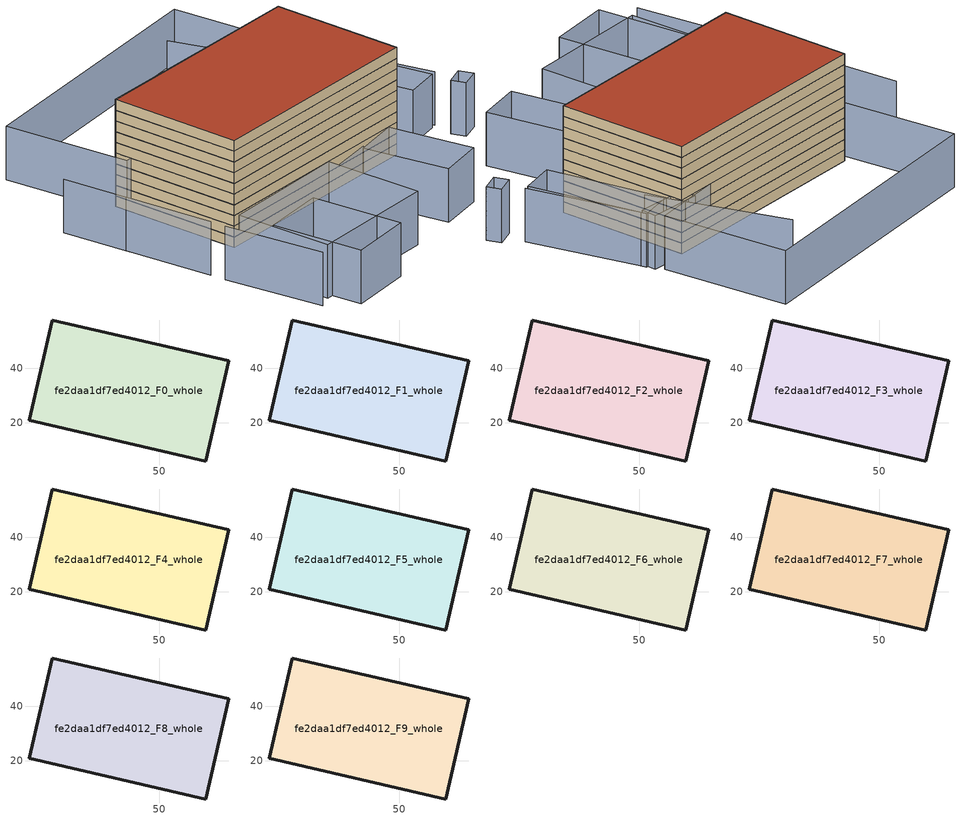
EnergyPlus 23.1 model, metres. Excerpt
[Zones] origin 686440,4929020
fe2daa1df7ed4012_F0_whole
 floor ground (EU_floor_Construction): 67.07,6.03 75.58,42.83 10.89,57.79 2.38,21 z0
 wall outside (EU_wall_Construction): 2.38,21 10.89,57.79 75.58,42.83 67.07,6.03 2.38,21 z0:3
fe2daa1df7ed4012_F1_whole
 floor to fe2daa1df7ed4012_F0_whole (EU_floor_Construction): 67.07,6.03 75.58,42.83 10.89,57.79 2.38,21 z3
 wall outside (EU_wall_Construction): 2.38,21 10.89,57.79 75.58,42.83 67.07,6.03 2.38,21 z3:6
fe2daa1df7ed4012_F2_whole
 floor to fe2daa1df7ed4012_F1_whole (EU_floor_Construction): 67.07,6.03 75.58,42.83 10.89,57.79 2.38,21 z6
 wall outside (EU_wall_Construction): 2.38,21 10.89,57.79 75.58,42.83 67.07,6.03 2.38,21 z6:9
fe2daa1df7ed4012_F3_whole
 floor to fe2daa1df7ed4012_F2_whole (EU_floor_Construction): 67.07,6.03 75.58,42.83 10.89,57.79 2.38,21 z9
 wall outside (EU_wall_Construction): 2.38,21 10.89,57.79 75.58,42.83 67.07,6.03 2.38,21 z9:12
fe2daa1df7ed4012_F4_whole
 floor to fe2daa1df7ed4012_F3_whole (EU_floor_Construction): 67.07,6.03 75.58,42.83 10.89,57.79 2.38,21 z12
 wall outside (EU_wall_Construction): 2.38,21 10.89,57.79 75.58,42.83 67.07,6.03 2.38,21 z12:15
fe2daa1df7ed4012_F5_whole
 floor to fe2daa1df7ed4012_F4_whole (EU_floor_Construction): 67.07,6.03 75.58,42.83 10.89,57.79 2.38,21 z15
 wall outside (EU_wall_Construction): 2.38,21 10.89,57.79 75.58,42.83 67.07,6.03 2.38,21 z15:18
fe2daa1df7ed4012_F6_whole
 floor to fe2daa1df7ed4012_F5_whole (EU_floor_Construction): 67.07,6.03 75.58,42.83 10.89,57.79 2.38,21 z18
 wall outside (EU_wall_Construction): 2.38,21 10.89,57.79 75.58,42.83 67.07,6.03 2.38,21 z18:21
fe2daa1df7ed4012_F7_whole
 floor to fe2daa1df7ed4012_F6_whole (EU_floor_Construction): 67.07,6.03 75.58,42.83 10.89,57.79 2.38,21 z21
 wall outside (EU_wall_Construction): 2.38,21 10.89,57.79 75.58,42.83 67.07,6.03 2.38,21 z21:24
fe2daa1df7ed4012_F8_whole
 floor to fe2daa1df7ed4012_F7_whole (EU_floor_Construction): 67.07,6.03 75.58,42.83 10.89,57.79 2.38,21 z24
 wall outside (EU_wall_Construction): 2.38,21 10.89,57.79 75.58,42.83 67.07,6.03 2.38,21 z24:27
fe2daa1df7ed4012_F9_whole
 floor to fe2daa1df7ed4012_F8_whole (EU_floor_Construction): 67.07,6.03 75.58,42.83 10.89,57.79 2.38,21 z27
 wall outside (EU_wall_Construction): 2.38,21 10.89,57.79 75.58,42.83 67.07,6.03 2.38,21 z27:30
 roof outside (EU_roof_Construction): 75.58,42.83 67.07,6.03 2.38,21 10.89,57.79 z30
shading: 28.73,4.07 40.48,3.02 / 85.86,4.31 86.02,37.55 / -14.71,15.53 -17.87,-12.82 / -10.6,44.82 -13.97,19.9 / -7.81,63.33 -10.72,43.95 / 76.51,32.98 73.63,72.49 / 37.96,-21.74 39.47,2.55 / 39.47,2.55 52.74,1.72 / 52.74,1.72 51.23,-22.57 / 51.23,-22.57 37.96,-21.74 / -12.81,-21.12 -9.26,4.75 / -9.26,4.75 9.04,2.24 / 9.04,2.24 5.49,-23.63 / 5.49,-23.63 -12.81,-21.12 / 83.7,-5.45 83.31,-1.23 / 83.31,-1.23 88.94,-0.71 / 88.94,-0.71 89.33,-4.93 / 89.33,-4.93 83.7,-5.45 / -7.76,14.9 29.03,7.18 / 29.03,7.18 23.34,-19.97 / 23.34,-19.97 -13.46,-12.25 / -13.46,-12.25 -7.76,14.9 / 86.1,37.99 84.48,4.37 / 84.48,4.37 74.16,4.87 / 74.16,4.87 75.78,38.49 / 75.78,38.49 86.1,37.99 / 71.9,44.78 86.2,40.44 / 86.2,40.44 84.88,36.1 / 84.88,36.1 70.59,40.45 / 70.59,40.45 71.9,44.78 / 13.03,88.97 90.24,78.29 / 90.24,78.29 85.29,42.53 / 85.29,42.53 8.08,53.22 / 8.08,53.22 13.03,88.97 z0:15
[Building]
EU S2 Campaign: North Axis=0; Terrain=City; Solar Distribution=FullExterior
[Site:Location]
Bologna: Latitude=44.5; Longitude=11.25; Time Zone=1; Elevation=37
[SizingPeriod:WeatherFileDays]
AnnualSizingPeriod: Begin Month=1; Begin Day of Month=1; End Month=12; End Day of Month=31; Day of Week for Start Day=Monday; Use Weather File Daylight Saving Period=No; Use Weather File Rain and Snow Indicators=No
[MATERIAL]
EU_InternalMass_Material: Roughness=MediumRough; Thickness=0.1; Conductivity=1; Density=1800; Specific Heat=900; Thermal Absorptance=0.9; Solar Absorptance=0.7; Visible Absorptance=0.7
[MATERIAL:NOMASS] Roughness=MediumRough; Thermal Absorptance=0.9; Solar Absorptance=0.7; Visible Absorptance=0.7
Name | Thermal Resistance
EU_wall_NoMass | 0.905828
EU_roof_NoMass | 0.37593
EU_floor_NoMass | 0.67114
[CONSTRUCTION]
EU_wall_Construction: EU_wall_NoMass
EU_roof_Construction: EU_roof_NoMass
EU_floor_Construction: EU_floor_NoMass
EU_InternalMass_Construction: EU_InternalMass_Material
[ZONE] Type=1; Multiplier=1; Ceiling Height=autocalculate; Volume=7523.28; Floor Area=autocalculate; Part of Total Floor Area=Yes
fe2daa1df7ed4012_F0_whole; fe2daa1df7ed4012_F1_whole; fe2daa1df7ed4012_F2_whole; fe2daa1df7ed4012_F3_whole; fe2daa1df7ed4012_F4_whole; fe2daa1df7ed4012_F5_whole; fe2daa1df7ed4012_F6_whole; fe2daa1df7ed4012_F7_whole; fe2daa1df7ed4012_F8_whole; fe2daa1df7ed4012_F9_whole
[INTERNALMASS] Construction=EU_InternalMass_Construction; Surface Area=2507.76
Name | Zone or ZoneList
fe2daa1df7ed4012_F0_whole_EU_InternalMass | fe2daa1df7ed4012_F0_whole
fe2daa1df7ed4012_F1_whole_EU_InternalMass | fe2daa1df7ed4012_F1_whole
fe2daa1df7ed4012_F2_whole_EU_InternalMass | fe2daa1df7ed4012_F2_whole
fe2daa1df7ed4012_F3_whole_EU_InternalMass | fe2daa1df7ed4012_F3_whole
fe2daa1df7ed4012_F4_whole_EU_InternalMass | fe2daa1df7ed4012_F4_whole
fe2daa1df7ed4012_F5_whole_EU_InternalMass | fe2daa1df7ed4012_F5_whole
fe2daa1df7ed4012_F6_whole_EU_InternalMass | fe2daa1df7ed4012_F6_whole
fe2daa1df7ed4012_F7_whole_EU_InternalMass | fe2daa1df7ed4012_F7_whole
fe2daa1df7ed4012_F8_whole_EU_InternalMass | fe2daa1df7ed4012_F8_whole
fe2daa1df7ed4012_F9_whole_EU_InternalMass | fe2daa1df7ed4012_F9_whole
[OTHEREQUIPMENT] Fuel Type=Electricity; Design Level Calculation Method=Watts/Area; Power per Zone Floor Area=1; Fraction Latent=0; Fraction Radiant=0; Fraction Lost=0; Carbon Dioxide Generation Rate=0; EndUse Subcategory=EU_Step8_InternalGains
Name | Zone or ZoneList or Space or SpaceList | Schedule
EU_Step8_InternalGain_fe2daa1df7ed4012_F0_whole_f000 | fe2daa1df7ed4012_F0_whole | EU_Step8_GainSchedule_fe2daa1df7ed4012_F0_whole_f000
EU_Step8_InternalGain_fe2daa1df7ed4012_F1_whole_f000 | fe2daa1df7ed4012_F1_whole | EU_Step8_GainSchedule_fe2daa1df7ed4012_F1_whole_f000
EU_Step8_InternalGain_fe2daa1df7ed4012_F2_whole_f000 | fe2daa1df7ed4012_F2_whole | EU_Step8_GainSchedule_fe2daa1df7ed4012_F2_whole_f000
EU_Step8_InternalGain_fe2daa1df7ed4012_F3_whole_f000 | fe2daa1df7ed4012_F3_whole | EU_Step8_GainSchedule_fe2daa1df7ed4012_F3_whole_f000
EU_Step8_InternalGain_fe2daa1df7ed4012_F4_whole_f000 | fe2daa1df7ed4012_F4_whole | EU_Step8_GainSchedule_fe2daa1df7ed4012_F4_whole_f000
EU_Step8_InternalGain_fe2daa1df7ed4012_F5_whole_f000 | fe2daa1df7ed4012_F5_whole | EU_Step8_GainSchedule_fe2daa1df7ed4012_F5_whole_f000
EU_Step8_InternalGain_fe2daa1df7ed4012_F6_whole_f000 | fe2daa1df7ed4012_F6_whole | EU_Step8_GainSchedule_fe2daa1df7ed4012_F6_whole_f000
EU_Step8_InternalGain_fe2daa1df7ed4012_F7_whole_f000 | fe2daa1df7ed4012_F7_whole | EU_Step8_GainSchedule_fe2daa1df7ed4012_F7_whole_f000
EU_Step8_InternalGain_fe2daa1df7ed4012_F8_whole_f000 | fe2daa1df7ed4012_F8_whole | EU_Step8_GainSchedule_fe2daa1df7ed4012_F8_whole_f000
EU_Step8_InternalGain_fe2daa1df7ed4012_F9_whole_f000 | fe2daa1df7ed4012_F9_whole | EU_Step8_GainSchedule_fe2daa1df7ed4012_F9_whole_f000
[ZONEVENTILATION:DESIGNFLOWRATE] Schedule=EU_AlwaysOn; Design Flow Rate Calculation Method=AirChanges/Hour; Air Changes per Hour=0.73129; Ventilation Type=Natural; Fan Pressure Rise=0; Fan Total Efficiency=1; Constant Term Coefficient=1; Temperature Term Coefficient=0; Velocity Term Coefficient=0; Velocity Squared Term Coefficient=0; Minimum Indoor Temperature=-100; Maximum Indoor Temperature=100; Delta Temperature=-100; Minimum Outdoor Temperature=-100; Maximum Outdoor Temperature=100; Maximum Wind Speed=40
Name | Zone or ZoneList or Space or SpaceList
EU_ConstantAir_fe2daa1df7ed4012_F0_whole | fe2daa1df7ed4012_F0_whole
EU_ConstantAir_fe2daa1df7ed4012_F1_whole | fe2daa1df7ed4012_F1_whole
EU_ConstantAir_fe2daa1df7ed4012_F2_whole | fe2daa1df7ed4012_F2_whole
EU_ConstantAir_fe2daa1df7ed4012_F3_whole | fe2daa1df7ed4012_F3_whole
EU_ConstantAir_fe2daa1df7ed4012_F4_whole | fe2daa1df7ed4012_F4_whole
EU_ConstantAir_fe2daa1df7ed4012_F5_whole | fe2daa1df7ed4012_F5_whole
EU_ConstantAir_fe2daa1df7ed4012_F6_whole | fe2daa1df7ed4012_F6_whole
EU_ConstantAir_fe2daa1df7ed4012_F7_whole | fe2daa1df7ed4012_F7_whole
EU_ConstantAir_fe2daa1df7ed4012_F8_whole | fe2daa1df7ed4012_F8_whole
EU_ConstantAir_fe2daa1df7ed4012_F9_whole | fe2daa1df7ed4012_F9_whole
[HVACTEMPLATE:THERMOSTAT] Constant Heating Setpoint=20; Constant Cooling Setpoint=50
EU_HeatOnly_fe2daa1df7ed4012_F0_whole; EU_HeatOnly_fe2daa1df7ed4012_F1_whole; EU_HeatOnly_fe2daa1df7ed4012_F2_whole; EU_HeatOnly_fe2daa1df7ed4012_F3_whole; EU_HeatOnly_fe2daa1df7ed4012_F4_whole; EU_HeatOnly_fe2daa1df7ed4012_F5_whole; EU_HeatOnly_fe2daa1df7ed4012_F6_whole; EU_HeatOnly_fe2daa1df7ed4012_F7_whole; EU_HeatOnly_fe2daa1df7ed4012_F8_whole; EU_HeatOnly_fe2daa1df7ed4012_F9_whole
[HVACTEMPLATE:ZONE:IDEALLOADSAIRSYSTEM] System Availability Schedule=EU_AlwaysOn; Maximum Heating Supply Air Temperature=50; Minimum Cooling Supply Air Temperature=13; Maximum Heating Supply Air Humidity Ratio=0.0156; Minimum Cooling Supply Air Humidity Ratio=0.0077; Heating Limit=NoLimit; Cooling Limit=NoLimit; Heating Availability Schedule=EU_AlwaysOn; Cooling Availability Schedule=EU_CoolingOff; Dehumidification Control Type=ConstantSensibleHeatRatio; Cooling Sensible Heat Ratio=0.7; Dehumidification Setpoint=60; Humidification Control Type=None; Humidification Setpoint=30; Outdoor Air Method=None; Outdoor Air Flow Rate per Person=0.00944; Outdoor Air Flow Rate per Zone Floor Area=0; Outdoor Air Flow Rate per Zone=0; Demand Controlled Ventilation Type=None; Outdoor Air Economizer Type=NoEconomizer; Heat Recovery Type=None; Sensible Heat Recovery Effectiveness=0.7; Latent Heat Recovery Effectiveness=0.65
Name | Template Thermostat
fe2daa1df7ed4012_F0_whole | EU_HeatOnly_fe2daa1df7ed4012_F0_whole
fe2daa1df7ed4012_F1_whole | EU_HeatOnly_fe2daa1df7ed4012_F1_whole
fe2daa1df7ed4012_F2_whole | EU_HeatOnly_fe2daa1df7ed4012_F2_whole
fe2daa1df7ed4012_F3_whole | EU_HeatOnly_fe2daa1df7ed4012_F3_whole
fe2daa1df7ed4012_F4_whole | EU_HeatOnly_fe2daa1df7ed4012_F4_whole
fe2daa1df7ed4012_F5_whole | EU_HeatOnly_fe2daa1df7ed4012_F5_whole
fe2daa1df7ed4012_F6_whole | EU_HeatOnly_fe2daa1df7ed4012_F6_whole
fe2daa1df7ed4012_F7_whole | EU_HeatOnly_fe2daa1df7ed4012_F7_whole
fe2daa1df7ed4012_F8_whole | EU_HeatOnly_fe2daa1df7ed4012_F8_whole
fe2daa1df7ed4012_F9_whole | EU_HeatOnly_fe2daa1df7ed4012_F9_whole
[SIZING:ZONE] Zone Cooling Design Supply Air Temperature Input Method=SupplyAirTemperature; Zone Cooling Design Supply Air Temperature=13; Zone Heating Design Supply Air Temperature Input Method=SupplyAirTemperature; Zone Heating Design Supply Air Temperature=50; Zone Cooling Design Supply Air Humidity Ratio=0.008; Zone Heating Design Supply Air Humidity Ratio=0.008; Cooling Design Air Flow Method=DesignDay; Cooling Design Air Flow Rate=0; Cooling Minimum Air Flow per Zone Floor Area=0.000762; Cooling Minimum Air Flow=0; Cooling Minimum Air Flow Fraction=0.2; Heating Design Air Flow Method=DesignDay; Heating Design Air Flow Rate=0; Heating Maximum Air Flow per Zone Floor Area=0.002032; Heating Maximum Air Flow=0.141576; Heating Maximum Air Flow Fraction=0.3; Account for Dedicated Outdoor Air System=No; Dedicated Outdoor Air System Control Strategy=NeutralSupplyAir; Dedicated Outdoor Air Low Setpoint Temperature for Design=autosize; Dedicated Outdoor Air High Setpoint Temperature for Design=autosize; Zone Load Sizing Method=Sensible Load Only No Latent Load; Zone Latent Cooling Design Supply Air Humidity Ratio Input Method=HumidityRatioDifference; Zone Cooling Design Supply Air Humidity Ratio Difference=0.005; Zone Latent Heating Design Supply Air Humidity Ratio Input Method=HumidityRatioDifference; Zone Humidification Design Supply Air Humidity Ratio Difference=0.005
fe2daa1df7ed4012_F0_whole; fe2daa1df7ed4012_F1_whole; fe2daa1df7ed4012_F2_whole; fe2daa1df7ed4012_F3_whole; fe2daa1df7ed4012_F4_whole; fe2daa1df7ed4012_F5_whole; fe2daa1df7ed4012_F6_whole; fe2daa1df7ed4012_F7_whole; fe2daa1df7ed4012_F8_whole; fe2daa1df7ed4012_F9_whole
[SCHEDULE:CONSTANT]
Name | Hourly Value
EU_AlwaysOn | 1
EU_CoolingOff | 0
[SCHEDULE:FILE] Column Number=1; Rows to Skip at Top=0; Number of Hours of Data=8760; Column Separator=Comma; Interpolate to Timestep=No; Minutes per Item=60; Adjust Schedule for Daylight Savings=Yes
Name | File
EU_Step8_GainSchedule_fe2daa1df7ed4012_F0_whole_f000 | ../../schedules/fe2daa1df7ed4012/fe2daa1df7ed4012_F0_whole_f000_gain.csv
EU_Step8_GainSchedule_fe2daa1df7ed4012_F1_whole_f000 | ../../schedules/fe2daa1df7ed4012/fe2daa1df7ed4012_F1_whole_f000_gain.csv
EU_Step8_GainSchedule_fe2daa1df7ed4012_F2_whole_f000 | ../../schedules/fe2daa1df7ed4012/fe2daa1df7ed4012_F2_whole_f000_gain.csv
EU_Step8_GainSchedule_fe2daa1df7ed4012_F3_whole_f000 | ../../schedules/fe2daa1df7ed4012/fe2daa1df7ed4012_F3_whole_f000_gain.csv
EU_Step8_GainSchedule_fe2daa1df7ed4012_F4_whole_f000 | ../../schedules/fe2daa1df7ed4012/fe2daa1df7ed4012_F4_whole_f000_gain.csv
EU_Step8_GainSchedule_fe2daa1df7ed4012_F5_whole_f000 | ../../schedules/fe2daa1df7ed4012/fe2daa1df7ed4012_F5_whole_f000_gain.csv
EU_Step8_GainSchedule_fe2daa1df7ed4012_F6_whole_f000 | ../../schedules/fe2daa1df7ed4012/fe2daa1df7ed4012_F6_whole_f000_gain.csv
EU_Step8_GainSchedule_fe2daa1df7ed4012_F7_whole_f000 | ../../schedules/fe2daa1df7ed4012/fe2daa1df7ed4012_F7_whole_f000_gain.csv
EU_Step8_GainSchedule_fe2daa1df7ed4012_F8_whole_f000 | ../../schedules/fe2daa1df7ed4012/fe2daa1df7ed4012_F8_whole_f000_gain.csv
EU_Step8_GainSchedule_fe2daa1df7ed4012_F9_whole_f000 | ../../schedules/fe2daa1df7ed4012/fe2daa1df7ed4012_F9_whole_f000_gain.csv
